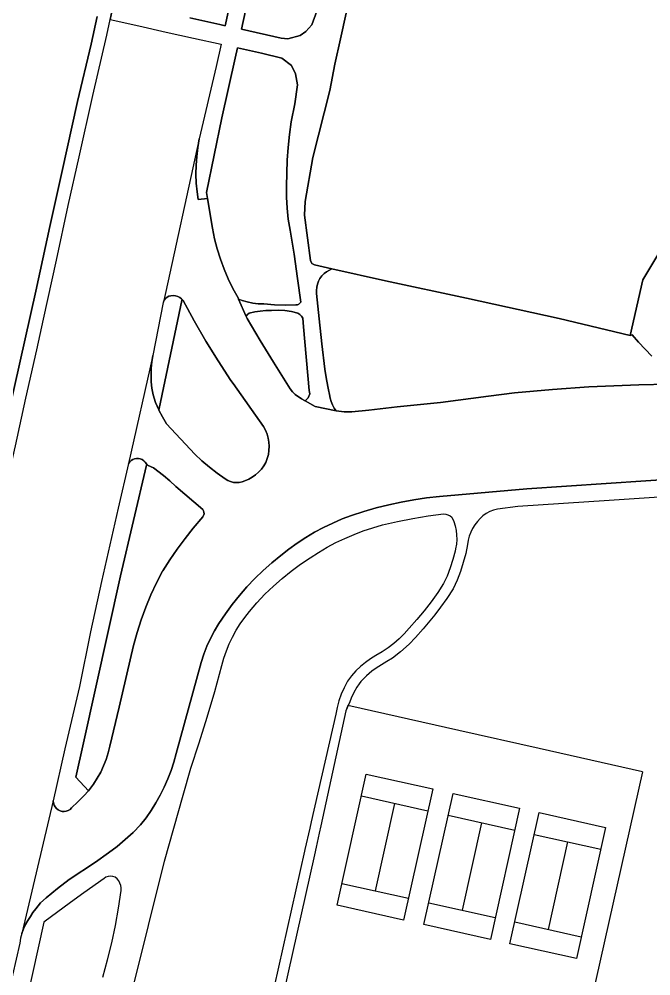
# Model space of a CAD drawing. Header units: inches. Extents: x 1273557 to 1282364, y 239587 to 246310.
# Drawn here: x 1278399.9 to 1278708.7, y 242328 to 242795.3 of the extents above; entities that cross this region are included whole.
import ezdxf

# ---------------------------------------------------------------- set-up
doc = ezdxf.new("R2010")
doc.units = ezdxf.units.IN
doc.header["$MEASUREMENT"] = 0
for name, color, linetype in [('GRASS', 3, 'Continuous'), ('MISC-FENCE', 140, 'Continuous'), ('MISC-SURF-FEAT', 40, 'Continuous'), ('PATH', 253, 'Continuous'), ('PATH-ISLAND', 252, 'Continuous'), ('PRKG-UW', 6, 'Continuous'), ('STREET-NONUW', 4, 'Continuous'), ('STREET-UW', 50, 'Continuous')]:
    doc.layers.add(name, color=color, linetype=linetype)

msp = doc.modelspace()

# ---------------------------------------------------------------- linework, layer by layer
at = {"layer": 'GRASS'}
for points in [[(1278516.04, 242824.09), (1278508.61, 242790.32), (1278527.98, 242786), (1278531.23, 242785.6), (1278537.31, 242787.29), (1278540.16, 242789.21), (1278543.02, 242792.57), (1278545.39, 242799.21)], [(1278327.56, 242300.13), (1278335.06, 242335.66), (1278340.79, 242360.41), (1278348.33, 242393.36), (1278353.61, 242418.42), (1278361.75, 242455.22), (1278366.95, 242476.44), (1278375.96, 242518.81), (1278385.35, 242560.7), (1278397.75, 242615.89), (1278408.17, 242662.5), (1278415.01, 242694.01), (1278420.84, 242720.45), (1278428.46, 242755.13), (1278435.21, 242783.05), (1278438.03, 242796.61)], [(1278709.28, 242630.69), (1278705.9, 242634.02), (1278702.66, 242637.46), (1278699.56, 242641.02), (1278698.59, 242640.7), (1278663.87, 242649.11), (1278618.69, 242658.93), (1278578.95, 242667.5), (1278552.72, 242673.33), (1278551.58, 242672.69), (1278550.24, 242671.94), (1278549.01, 242671.01), (1278547.92, 242669.91), (1278547, 242668.67), (1278546.26, 242667.32), (1278545.72, 242665.88), (1278545.38, 242664.37), (1278545.26, 242662.83), (1278545.36, 242661.29), (1278546.55, 242648.98), (1278547.89, 242636.68), (1278549.4, 242624.38), (1278550.15, 242619.29), (1278551.09, 242614.22), (1278551.61, 242611.93), (1278551.9, 242610.19), (1278552.39, 242608.49), (1278553.06, 242606.86), (1278553.91, 242605.31), (1278554.84, 242604), (1278558.89, 242603.47), (1278562.61, 242603.49), (1278570.92, 242604.23), (1278584.8, 242605.98), (1278605.87, 242608.11), (1278629.3, 242611.19), (1278642.13, 242612.73), (1278660.6, 242614.45), (1278678.41, 242615.75), (1278702.79, 242616.67), (1278717.38, 242617.08)], [(1278455.42, 242321.14), (1278470.99, 242384.06), (1278480.14, 242416.26), (1278480.14, 242416.26), (1278483.87, 242429.38), (1278488.02, 242441.81), (1278491.92, 242454.33), (1278495.56, 242466.93), (1278498.95, 242479.6), (1278500, 242483.18), (1278501.24, 242486.7), (1278502.67, 242490.14), (1278504.28, 242493.51), (1278506.08, 242496.78), (1278508.05, 242499.94), (1278510.19, 242503), (1278512.49, 242505.93), (1278516.21, 242510.24), (1278520.12, 242514.37), (1278524.2, 242518.33), (1278528.46, 242522.1), (1278532.88, 242525.68), (1278537.46, 242529.06), (1278542.18, 242532.23), (1278546.27, 242534.86), (1278550.47, 242537.31), (1278554.77, 242539.59), (1278559.16, 242541.69), (1278563.63, 242543.61), (1278568.18, 242545.35), (1278572.8, 242546.89), (1278577.48, 242548.25), (1278584.88, 242549.93), (1278592.33, 242551.39), (1278599.82, 242552.62), (1278607.34, 242553.62), (1278607.34, 242553.62), (1278608.47, 242553.54), (1278609.57, 242553.24), (1278610.59, 242552.73), (1278611.49, 242552.04), (1278612.37, 242549.96), (1278613.05, 242547.8), (1278613.52, 242545.59), (1278613.78, 242543.35), (1278613.82, 242541.09), (1278613.65, 242538.83), (1278613.27, 242536.61), (1278613.04, 242535.48), (1278611.96, 242531.35), (1278610.64, 242527.28), (1278609.09, 242523.3), (1278607.45, 242519.66), (1278604.56, 242515.29), (1278601.33, 242510.76), (1278597.93, 242506.34), (1278594.39, 242502.04), (1278590.65, 242497.82), (1278588.21, 242495.13), (1278585.71, 242492.68), (1278583.07, 242490.39), (1278580.29, 242488.25), (1278577.39, 242486.27), (1278574.27, 242484.4), (1278571.76, 242482.92), (1278569.19, 242481.12), (1278566.77, 242479.11), (1278564.51, 242476.92), (1278562.44, 242474.55), (1278560.45, 242471.88), (1278558.75, 242468.7), (1278557.37, 242465.57), (1278556.24, 242462.34), (1278555.36, 242459.03), (1278554.8, 242455.86), (1278542.7, 242403.23), (1278542, 242400.2), (1278542, 242400.2), (1278539.6, 242389.8), (1278539.41, 242388.95), (1278520.42, 242303.96)], [(1278440.9, 242327.42), (1278443.17, 242335.77), (1278445.2, 242344.17), (1278446.99, 242352.63), (1278448.53, 242361.14), (1278449.83, 242369.69), (1278449.85, 242370.94), (1278449.65, 242372.18), (1278449.23, 242373.35), (1278448.6, 242374.44), (1278447.79, 242375.39), (1278446.82, 242376.18), (1278445.74, 242376.55), (1278444.6, 242376.68), (1278443.47, 242376.54), (1278442.39, 242376.16), (1278441.43, 242375.54), (1278431.53, 242368.51), (1278424.98, 242363.87), (1278412.08, 242354.16), (1278406.41, 242329.11), (1278400.29, 242301.33)]]:
    msp.add_lwpolyline(points, dxfattribs=at)
for points in [[(1278530.97, 242702.95), (1278530.69, 242708.36), (1278530.69, 242713.78), (1278530.72, 242720.08), (1278530.96, 242726.38), (1278531.42, 242732.67), (1278532.09, 242738.94), (1278532.98, 242745.18), (1278534.77, 242753.99), (1278536.04, 242763.23), (1278534.99, 242768.55), (1278533.04, 242772.58), (1278528.27, 242776.22), (1278518.38, 242778.73), (1278506.62, 242781.3), (1278505.52, 242776.3), (1278498.97, 242747.07), (1278491.55, 242710.56), (1278492.03, 242707.63), (1278494.38, 242693.16), (1278495.45, 242688.06), (1278496.77, 242683.03), (1278498.33, 242678.06), (1278500.13, 242673.18), (1278502.16, 242668.39), (1278504.42, 242663.71), (1278506.93, 242659.11), (1278507.17, 242658.57), (1278507.87, 242658.3), (1278508.9, 242657.91), (1278511.48, 242657.16), (1278514.13, 242656.62), (1278516.82, 242656.3), (1278519.53, 242656.2), (1278524.76, 242655.81), (1278530, 242655.65), (1278535.24, 242655.73), (1278535.96, 242655.8), (1278536.63, 242656.07), (1278537.2, 242656.51), (1278537.61, 242657.1), (1278536.07, 242668.67), (1278534.31, 242680.44), (1278532.35, 242692.19), (1278531.52, 242697.55)], [(1278503.42, 242618.79), (1278497.22, 242628.37), (1278491.26, 242638.08), (1278485.54, 242647.93), (1278480.12, 242657.87), (1278479.61, 242658.43), (1278479.5, 242657.92), (1278468.41, 242605.04), (1278468.27, 242604.34), (1278469.99, 242601.01), (1278472.02, 242597.68), (1278485.76, 242582.78), (1278489.29, 242579.54), (1278492.97, 242576.43), (1278496.77, 242573.5), (1278500.69, 242570.73), (1278501.93, 242569.96), (1278503.26, 242569.4), (1278504.67, 242569.05), (1278506.1, 242568.91), (1278507.53, 242569), (1278508.94, 242569.3), (1278510.32, 242569.82), (1278512.16, 242570.6), (1278513.89, 242571.56), (1278515.51, 242572.71), (1278517, 242574.01), (1278518.35, 242575.48), (1278519.53, 242577.07), (1278520.53, 242578.76), (1278521.24, 242580.64), (1278521.76, 242582.62), (1278522.07, 242584.63), (1278522.16, 242586.65), (1278522.03, 242588.69), (1278521.69, 242590.69), (1278521.14, 242592.66), (1278520.38, 242594.55), (1278519.43, 242596.34), (1278504.62, 242617.26)], [(1278539.02, 242645.05), (1278538.54, 242649.17), (1278537.96, 242650.2), (1278537.17, 242651.07), (1278536.2, 242651.76), (1278533.04, 242652.48), (1278529.83, 242652.92), (1278526.59, 242653.07), (1278523.35, 242652.92), (1278520.58, 242652.94), (1278517.81, 242652.74), (1278515.08, 242652.31), (1278512.39, 242651.65), (1278511.58, 242651.03), (1278510.98, 242650.21), (1278510.91, 242650.03), (1278511.35, 242649.02), (1278517.78, 242638.33), (1278524.34, 242627.68), (1278532.43, 242614.72), (1278533.57, 242613.25), (1278534.88, 242611.94), (1278537.92, 242609.85), (1278539.36, 242608.96), (1278539.54, 242608.86), (1278539.68, 242608.79), (1278541.19, 242610.33), (1278541.99, 242612.32), (1278541.71, 242613.95)], [(1278481.05, 242541.64), (1278485.05, 242546.65), (1278489.79, 242552.19), (1278490.13, 242552.88), (1278490.31, 242553.65), (1278490.3, 242554.44), (1278490.11, 242555.21), (1278489.75, 242555.87), (1278476.58, 242567.01), (1278473.62, 242569.81), (1278470.52, 242572.39), (1278465.61, 242576.09), (1278463.04, 242577.33), (1278462.35, 242577.9), (1278462.24, 242577.5), (1278449.56, 242523.4), (1278431.42, 242441.77), (1278427.65, 242425.13), (1278433.79, 242418.45), (1278434.27, 242418.99), (1278436.3, 242421.7), (1278438.15, 242424.54), (1278439.8, 242427.5), (1278441.25, 242430.57), (1278442.49, 242433.72), (1278443.52, 242436.95), (1278444.33, 242440.26), (1278448.91, 242459.32), (1278455.81, 242489.42), (1278457.59, 242495.7), (1278459.61, 242501.91), (1278461.87, 242508.03), (1278464.37, 242514.06), (1278467.11, 242519.97), (1278470.1, 242525.59), (1278470.2, 242525.79), (1278473.56, 242531.21), (1278477.22, 242536.49)]]:
    msp.add_lwpolyline(points, close=True, dxfattribs=at)
at = {"layer": 'GRASS', "linetype": 'Continuous', "lineweight": 25}
msp.add_lwpolyline([(1278715.28, 242561.91), (1278688.34, 242560.22), (1278643.73, 242557.24), (1278633.69, 242555.95), (1278631.79, 242555.49), (1278629.97, 242554.79), (1278628.25, 242553.86), (1278626.67, 242552.71), (1278625.24, 242551.38), (1278624, 242549.87), (1278622.71, 242548.28), (1278621.59, 242546.55), (1278620.67, 242544.71), (1278619.95, 242542.79), (1278619.43, 242540.8), (1278619.14, 242538.76), (1278618.22, 242534.27), (1278617.06, 242529.85), (1278615.65, 242525.5), (1278614, 242521.24), (1278612.12, 242517.08), (1278608.94, 242512.28), (1278605.94, 242508.07), (1278603.08, 242504.3), (1278599.96, 242500.44), (1278597.44, 242497.47), (1278593.74, 242493.29), (1278590.58, 242489.94), (1278586.41, 242486.22), (1278582.37, 242483.23), (1278579.75, 242481.49), (1278574.47, 242478.33), (1278572.42, 242476.89), (1278569.71, 242474.56), (1278568.37, 242473.26), (1278567.02, 242471.72), (1278566.1, 242470.57), (1278564.95, 242469.02), (1278563.53, 242466.37), (1278562.32, 242463.62), (1278561.51, 242461.83), (1278559.58, 242457.53), (1278547.38, 242401.29), (1278546.61, 242397.76), (1278545.1, 242390.79), (1278544.27, 242387.11), (1278529.09, 242319.57)], dxfattribs=at)
at = {"layer": 'MISC-FENCE'}
for p, q in [((1278560.68, 242459.98), (1278559.58, 242457.53)), ((1278614.83, 242447.82), (1278560.68, 242459.98)), ((1278559.58, 242457.53), (1278547.38, 242401.29)), ((1278654.21, 242438.98), (1278614.83, 242447.82)), ((1278704.62, 242427.66), (1278654.21, 242438.98)), ((1278704.62, 242427.66), (1278651.63, 242191.93)), ((1278547.38, 242401.29), (1278546.61, 242397.76)), ((1278546.61, 242397.76), (1278545.1, 242390.79)), ((1278545.1, 242390.79), (1278544.27, 242387.11)), ((1278544.27, 242387.11), (1278529.09, 242319.57))]:
    msp.add_line(p, q, dxfattribs=at)
at = {"layer": 'MISC-SURF-FEAT'}
for p, q in [((1278555.34, 242362.49), (1278569.61, 242426.56)), ((1278569.61, 242426.56), (1278602.11, 242419.33)), ((1278602.11, 242419.33), (1278587.84, 242355.25)), ((1278597.82, 242353.03), (1278612.09, 242417.11)), ((1278612.09, 242417.11), (1278644.59, 242409.87)), ((1278567.23, 242415.89), (1278599.73, 242408.65)), ((1278583.48, 242412.27), (1278573.96, 242369.54)), ((1278644.59, 242409.87), (1278630.32, 242345.8)), ((1278639.85, 242343.67), (1278654.12, 242407.75)), ((1278654.12, 242407.75), (1278686.62, 242400.51)), ((1278609.71, 242406.43), (1278642.21, 242399.19)), ((1278625.96, 242402.81), (1278616.45, 242360.08)), ((1278686.62, 242400.51), (1278672.35, 242336.44)), ((1278651.74, 242397.07), (1278684.24, 242389.83)), ((1278667.99, 242393.45), (1278658.47, 242350.73)), ((1278557.72, 242373.16), (1278590.22, 242365.92)), ((1278587.84, 242355.25), (1278555.34, 242362.49)), ((1278600.2, 242363.7), (1278632.7, 242356.46)), ((1278630.32, 242345.8), (1278597.82, 242353.03)), ((1278642.23, 242354.34), (1278674.73, 242347.11)), ((1278672.35, 242336.44), (1278639.85, 242343.67))]:
    msp.add_line(p, q, dxfattribs=at)
at = {"layer": 'PATH'}
for points in [[(1278507.7, 242824.16), (1278500.68, 242792.09), (1278498.12, 242792.66), (1278483.42, 242795.93)], [(1278545.39, 242799.21), (1278543.02, 242792.57), (1278540.16, 242789.21), (1278537.31, 242787.29), (1278531.23, 242785.6), (1278527.98, 242786), (1278508.61, 242790.32), (1278516.04, 242824.09)], [(1278337.43, 242315.03), (1278341.47, 242333.59), (1278346.33, 242355.16), (1278350.56, 242373.82), (1278355.96, 242397.84), (1278360.44, 242419.14), (1278365.31, 242440.9), (1278369.85, 242460.68), (1278375.45, 242485.07), (1278380.56, 242509.01), (1278386.92, 242537.46), (1278392.83, 242563.27), (1278398.13, 242586.91), (1278403.22, 242610.18), (1278408.61, 242633.73), (1278411.81, 242648.81), (1278418.17, 242677.64), (1278423.92, 242704.21), (1278429.31, 242728.04), (1278435.99, 242758), (1278442.84, 242787.48), (1278444.47, 242795.14), (1278446.41, 242804.27)], [(1278446.41, 242804.27), (1278444.47, 242795.14), (1278458.47, 242791.99), (1278471.79, 242789), (1278485.11, 242786.04), (1278498.7, 242783.03), (1278496.33, 242772.22), (1278487.98, 242736.83), (1278487.25, 242732.56), (1278486.73, 242728.25), (1278486.44, 242723.92), (1278486.38, 242719.58), (1278486.52, 242715.24), (1278486.91, 242710.92), (1278487.44, 242707.19), (1278492.03, 242707.63), (1278491.55, 242710.56), (1278498.97, 242747.07), (1278505.52, 242776.3), (1278506.62, 242781.3), (1278518.38, 242778.73), (1278528.27, 242776.22), (1278533.04, 242772.58), (1278534.99, 242768.55), (1278536.04, 242763.23), (1278534.77, 242753.99), (1278532.98, 242745.18), (1278532.09, 242738.94), (1278531.42, 242732.67), (1278530.96, 242726.38), (1278530.72, 242720.08), (1278530.69, 242713.78), (1278530.69, 242708.36), (1278530.97, 242702.95), (1278531.52, 242697.55), (1278532.35, 242692.19), (1278534.31, 242680.44), (1278536.07, 242668.67), (1278537.61, 242657.1), (1278537.2, 242656.51), (1278536.63, 242656.07), (1278535.96, 242655.8), (1278535.24, 242655.73), (1278530, 242655.65), (1278524.76, 242655.81), (1278519.53, 242656.2), (1278516.82, 242656.3), (1278514.13, 242656.62), (1278511.48, 242657.16), (1278508.9, 242657.91), (1278507.17, 242658.57), (1278510.91, 242650.03), (1278510.98, 242650.21), (1278511.58, 242651.03), (1278512.39, 242651.65), (1278515.08, 242652.31), (1278517.81, 242652.74), (1278520.58, 242652.94), (1278523.35, 242652.92), (1278526.59, 242653.07), (1278529.83, 242652.92), (1278533.04, 242652.48), (1278536.2, 242651.76), (1278537.17, 242651.07), (1278537.96, 242650.2), (1278538.54, 242649.17), (1278539.02, 242645.05), (1278541.71, 242613.95), (1278541.99, 242612.32), (1278541.19, 242610.33), (1278539.68, 242608.79), (1278544.58, 242606.16), (1278554.84, 242604), (1278553.91, 242605.31), (1278553.06, 242606.86), (1278552.39, 242608.49), (1278551.9, 242610.19), (1278551.61, 242611.93), (1278551.09, 242614.22), (1278550.15, 242619.29), (1278549.4, 242624.38), (1278547.89, 242636.68), (1278546.55, 242648.98), (1278545.36, 242661.29), (1278545.26, 242662.83), (1278545.38, 242664.37), (1278545.72, 242665.88), (1278546.26, 242667.32), (1278547, 242668.67), (1278547.92, 242669.91), (1278549.01, 242671.01), (1278550.24, 242671.94), (1278551.58, 242672.69), (1278552.72, 242673.33), (1278544.28, 242675.21), (1278543.03, 242676.01), (1278542.32, 242677.33), (1278539.4, 242699.52), (1278539.74, 242706.3), (1278543.55, 242727.64), (1278551.82, 242760.46), (1278554.33, 242773.23), (1278557, 242785.72), (1278559.74, 242798.2)], [(1278438.03, 242796.61), (1278435.21, 242783.05), (1278428.46, 242755.13), (1278420.84, 242720.45), (1278415.01, 242694.01), (1278408.17, 242662.5), (1278397.75, 242615.89), (1278385.35, 242560.7), (1278375.96, 242518.81), (1278366.95, 242476.44), (1278361.75, 242455.22), (1278353.61, 242418.42), (1278348.33, 242393.36), (1278340.79, 242360.41), (1278335.06, 242335.66), (1278327.56, 242300.13)], [(1278716.98, 242688.24), (1278704.87, 242667.98), (1278698.59, 242640.7), (1278699.56, 242641.02), (1278702.66, 242637.46), (1278705.9, 242634.02), (1278709.28, 242630.69)], [(1278742.68, 242572.28), (1278706.3, 242569.73), (1278648.07, 242565.83), (1278605.38, 242562.08), (1278599.14, 242561.42), (1278592.92, 242560.53), (1278586.73, 242559.43), (1278580.58, 242558.12), (1278574.49, 242556.59), (1278568.46, 242554.86), (1278562.47, 242552.91), (1278557.81, 242551.16), (1278553.21, 242549.19), (1278548.7, 242547.01), (1278544.3, 242544.65), (1278540.01, 242542.1), (1278535.83, 242539.36), (1278531.77, 242536.44), (1278527.85, 242533.35), (1278523.47, 242529.79), (1278519.26, 242526.04), (1278515.2, 242522.12), (1278511.32, 242518.01), (1278507.6, 242513.75), (1278504.08, 242509.34), (1278500.75, 242504.77), (1278497.6, 242500.06), (1278495.41, 242496.51), (1278493.44, 242492.82), (1278491.7, 242489.01), (1278490.2, 242485.11), (1278488.94, 242481.11), (1278476.67, 242436.66), (1278475.53, 242432.42), (1278474.18, 242428.29), (1278472.64, 242424.2), (1278470.89, 242420.2), (1278468.94, 242416.29), (1278466.8, 242412.49), (1278464.48, 242408.8), (1278461.98, 242405.23), (1278459.32, 242401.79), (1278455.68, 242398.08), (1278451.82, 242394.55), (1278447.8, 242391.24), (1278443.57, 242388.14), (1278437.28, 242383.6), (1278424.4, 242375.04), (1278418.66, 242370.73), (1278413.09, 242366.15), (1278410.32, 242363.65), (1278408.13, 242360.68), (1278406.7, 242358.91), (1278405.43, 242357.02), (1278404.13, 242355.08), (1278402.99, 242353.04), (1278402.02, 242350.9), (1278401.25, 242348.7), (1278400.66, 242346.43), (1278400.26, 242344.02), (1278394.97, 242320.49)]]:
    msp.add_lwpolyline(points, dxfattribs=at)
for points in [[(1278479.5, 242657.92), (1278479.61, 242658.43), (1278479.37, 242658.69), (1278478.48, 242659.36), (1278477.47, 242659.88), (1278476.38, 242660.19), (1278475.26, 242660.31), (1278474.14, 242660.21), (1278473.07, 242659.93), (1278472.23, 242659.43), (1278471.47, 242658.77), (1278470.87, 242657.96), (1278470.33, 242656.83), (1278465.33, 242631.04), (1278464.82, 242627.85), (1278464.5, 242624.63), (1278464.41, 242621.41), (1278464.52, 242618.19), (1278464.85, 242614.98), (1278465.38, 242611.82), (1278466.64, 242608.13), (1278468.19, 242604.5), (1278468.27, 242604.34), (1278468.41, 242605.04)], [(1278449.56, 242523.4), (1278462.24, 242577.5), (1278462.35, 242577.9), (1278462.12, 242578.1), (1278461.51, 242578.89), (1278460.83, 242579.6), (1278460.05, 242580.14), (1278459.17, 242580.52), (1278458.24, 242580.73), (1278457.29, 242580.75), (1278456.35, 242580.58), (1278455.46, 242580.23), (1278454.66, 242579.72), (1278453.98, 242579.06), (1278453.47, 242578.32), (1278448.41, 242556.52), (1278440.19, 242520.62), (1278434.75, 242495.97), (1278429.42, 242469.31), (1278422.33, 242438.94), (1278416.57, 242413.53), (1278416.67, 242412.47), (1278417.07, 242411.41), (1278417.56, 242410.5), (1278418.22, 242409.71), (1278419.03, 242409.07), (1278419.94, 242408.61), (1278420.94, 242408.34), (1278421.96, 242408.29), (1278422.98, 242408.44), (1278423.94, 242408.79), (1278424.82, 242409.34), (1278425.6, 242410.1), (1278428.64, 242412.93), (1278431.53, 242415.9), (1278433.79, 242418.45), (1278427.65, 242425.13), (1278431.42, 242441.77)]]:
    msp.add_lwpolyline(points, close=True, dxfattribs=at)
at = {"layer": 'PATH-ISLAND'}
for points in [[(1278715.28, 242561.91), (1278688.34, 242560.22), (1278643.73, 242557.24), (1278633.69, 242555.95), (1278631.79, 242555.49), (1278629.97, 242554.79), (1278628.25, 242553.86), (1278626.67, 242552.71), (1278625.24, 242551.38), (1278624, 242549.87), (1278622.71, 242548.28), (1278621.59, 242546.55), (1278620.67, 242544.71), (1278619.95, 242542.79), (1278619.43, 242540.8), (1278619.14, 242538.76), (1278618.22, 242534.27), (1278617.06, 242529.85), (1278615.65, 242525.5), (1278614, 242521.24), (1278612.12, 242517.08), (1278608.94, 242512.28), (1278605.94, 242508.07), (1278603.08, 242504.3), (1278599.96, 242500.44), (1278597.44, 242497.47), (1278593.74, 242493.29), (1278590.58, 242489.94), (1278586.41, 242486.22), (1278582.37, 242483.23), (1278579.75, 242481.49), (1278574.47, 242478.33), (1278572.42, 242476.89), (1278569.71, 242474.56), (1278568.37, 242473.26), (1278567.02, 242471.72), (1278566.1, 242470.57), (1278564.95, 242469.02), (1278563.53, 242466.37), (1278562.32, 242463.62), (1278561.51, 242461.83), (1278559.57, 242457.5), (1278547.38, 242401.29), (1278546.61, 242397.76), (1278545.1, 242390.79), (1278544.27, 242387.11), (1278529.09, 242319.57)], [(1278455.42, 242321.14), (1278470.99, 242384.06), (1278480.14, 242416.26), (1278480.14, 242416.26), (1278483.87, 242429.38), (1278488.02, 242441.81), (1278491.92, 242454.33), (1278495.56, 242466.93), (1278498.95, 242479.6), (1278500, 242483.18), (1278501.24, 242486.7), (1278502.67, 242490.14), (1278504.28, 242493.51), (1278506.08, 242496.78), (1278508.05, 242499.94), (1278510.19, 242503), (1278512.49, 242505.93), (1278516.21, 242510.24), (1278520.12, 242514.37), (1278524.2, 242518.33), (1278528.46, 242522.1), (1278532.88, 242525.68), (1278537.46, 242529.06), (1278542.18, 242532.23), (1278546.27, 242534.86), (1278550.47, 242537.31), (1278554.77, 242539.59), (1278559.16, 242541.69), (1278563.63, 242543.61), (1278568.18, 242545.35), (1278572.8, 242546.89), (1278577.48, 242548.25), (1278584.88, 242549.93), (1278592.33, 242551.39), (1278599.82, 242552.62), (1278607.34, 242553.62), (1278607.34, 242553.62), (1278608.47, 242553.54), (1278609.57, 242553.24), (1278610.59, 242552.73), (1278611.49, 242552.04), (1278612.37, 242549.96), (1278613.05, 242547.8), (1278613.52, 242545.59), (1278613.78, 242543.35), (1278613.82, 242541.09), (1278613.65, 242538.83), (1278613.27, 242536.61), (1278613.04, 242535.48), (1278611.96, 242531.35), (1278610.64, 242527.28), (1278609.09, 242523.3), (1278607.45, 242519.66), (1278604.56, 242515.29), (1278601.33, 242510.76), (1278597.93, 242506.34), (1278594.39, 242502.04), (1278590.65, 242497.82), (1278588.21, 242495.13), (1278585.71, 242492.68), (1278583.07, 242490.39), (1278580.29, 242488.25), (1278577.39, 242486.27), (1278574.27, 242484.4), (1278571.76, 242482.92), (1278569.19, 242481.12), (1278566.77, 242479.11), (1278564.51, 242476.92), (1278562.44, 242474.55), (1278560.45, 242471.88), (1278558.75, 242468.7), (1278557.37, 242465.57), (1278556.24, 242462.34), (1278555.36, 242459.03), (1278554.8, 242455.86), (1278542.7, 242403.23), (1278542, 242400.2), (1278542, 242400.2), (1278539.6, 242389.8), (1278539.41, 242388.95), (1278520.42, 242303.96)], [(1278440.9, 242327.42), (1278443.17, 242335.77), (1278445.2, 242344.17), (1278446.99, 242352.63), (1278448.53, 242361.14), (1278449.83, 242369.69), (1278449.85, 242370.94), (1278449.65, 242372.18), (1278449.23, 242373.35), (1278448.6, 242374.44), (1278447.79, 242375.39), (1278446.82, 242376.18), (1278445.74, 242376.55), (1278444.6, 242376.68), (1278443.47, 242376.54), (1278442.39, 242376.16), (1278441.43, 242375.54), (1278431.53, 242368.51), (1278424.98, 242363.87), (1278412.08, 242354.16), (1278406.41, 242329.11), (1278400.29, 242301.33)]]:
    msp.add_lwpolyline(points, dxfattribs=at)
at = {"layer": 'PRKG-UW'}
msp.add_lwpolyline([(1278559.74, 242798.2), (1278557, 242785.72), (1278554.33, 242773.23), (1278551.82, 242760.46), (1278543.55, 242727.64), (1278539.74, 242706.3), (1278539.4, 242699.52), (1278542.32, 242677.33), (1278543.03, 242676.01), (1278544.28, 242675.21), (1278552.72, 242673.33), (1278578.95, 242667.5), (1278618.69, 242658.93), (1278663.87, 242649.11), (1278698.59, 242640.7), (1278704.87, 242667.98), (1278716.98, 242688.24)], dxfattribs=at)
at = {"layer": 'STREET-NONUW'}
for points in [[(1278483.42, 242795.93), (1278498.11, 242792.66), (1278498.12, 242792.66), (1278498.12, 242792.66), (1278500.68, 242792.09), (1278507.7, 242824.16)], [(1278398.13, 242586.91), (1278403.22, 242610.18), (1278408.61, 242633.73), (1278411.81, 242648.81), (1278418.17, 242677.64), (1278423.92, 242704.21), (1278429.31, 242728.04), (1278435.99, 242758), (1278442.84, 242787.48), (1278444.47, 242795.14), (1278458.47, 242791.99), (1278471.79, 242789), (1278485.11, 242786.04), (1278498.7, 242783.03), (1278496.33, 242772.22), (1278487.98, 242736.83), (1278470.44, 242657.06), (1278470.33, 242656.83), (1278465.33, 242631.04), (1278453.47, 242578.32), (1278448.41, 242556.52), (1278440.19, 242520.62), (1278434.75, 242495.97), (1278429.42, 242469.31), (1278422.33, 242438.94), (1278416.57, 242413.53), (1278401.25, 242348.7), (1278400.66, 242346.43), (1278400.26, 242344.02), (1278394.97, 242320.49)]]:
    msp.add_lwpolyline(points, dxfattribs=at)
at = {"layer": 'STREET-UW'}
msp.add_lwpolyline([(1278717.38, 242617.08), (1278702.79, 242616.67), (1278678.41, 242615.75), (1278660.6, 242614.45), (1278642.13, 242612.73), (1278629.3, 242611.19), (1278605.87, 242608.11), (1278584.8, 242605.98), (1278570.92, 242604.23), (1278562.61, 242603.49), (1278558.89, 242603.47), (1278554.84, 242604), (1278544.58, 242606.16), (1278539.68, 242608.79), (1278539.54, 242608.86), (1278539.36, 242608.96), (1278537.92, 242609.85), (1278534.88, 242611.94), (1278533.57, 242613.25), (1278532.43, 242614.72), (1278524.34, 242627.68), (1278517.78, 242638.33), (1278511.35, 242649.02), (1278510.91, 242650.03), (1278507.17, 242658.57), (1278506.93, 242659.11), (1278504.42, 242663.71), (1278502.16, 242668.39), (1278500.13, 242673.18), (1278498.33, 242678.06), (1278496.77, 242683.03), (1278495.45, 242688.06), (1278494.38, 242693.16), (1278492.03, 242707.63), (1278492.03, 242707.63), (1278487.44, 242707.19), (1278486.91, 242710.92), (1278486.52, 242715.24), (1278486.38, 242719.58), (1278486.44, 242723.92), (1278486.73, 242728.25), (1278487.25, 242732.56), (1278487.98, 242736.83), (1278487.98, 242736.83), (1278470.44, 242657.06), (1278470.87, 242657.96), (1278471.47, 242658.77), (1278472.23, 242659.43), (1278473.07, 242659.93), (1278474.14, 242660.21), (1278475.26, 242660.31), (1278476.38, 242660.19), (1278477.47, 242659.88), (1278478.48, 242659.36), (1278479.37, 242658.69), (1278479.61, 242658.43), (1278480.12, 242657.87), (1278485.54, 242647.93), (1278491.26, 242638.08), (1278497.22, 242628.37), (1278503.42, 242618.79), (1278504.62, 242617.26), (1278519.43, 242596.34), (1278520.38, 242594.55), (1278521.14, 242592.66), (1278521.69, 242590.69), (1278522.03, 242588.69), (1278522.16, 242586.65), (1278522.07, 242584.63), (1278521.76, 242582.62), (1278521.24, 242580.64), (1278520.53, 242578.76), (1278519.53, 242577.07), (1278518.35, 242575.48), (1278517, 242574.01), (1278515.51, 242572.71), (1278513.89, 242571.56), (1278512.16, 242570.6), (1278510.32, 242569.82), (1278508.94, 242569.3), (1278507.53, 242569), (1278506.1, 242568.91), (1278504.67, 242569.05), (1278503.26, 242569.4), (1278501.93, 242569.96), (1278500.69, 242570.73), (1278496.77, 242573.5), (1278492.97, 242576.43), (1278489.29, 242579.54), (1278485.76, 242582.78), (1278472.02, 242597.68), (1278469.99, 242601.01), (1278468.27, 242604.34), (1278468.27, 242604.34), (1278468.19, 242604.5), (1278466.64, 242608.13), (1278465.38, 242611.82), (1278464.85, 242614.98), (1278464.52, 242618.19), (1278464.41, 242621.41), (1278464.5, 242624.63), (1278464.82, 242627.85), (1278465.33, 242631.04), (1278453.47, 242578.32), (1278453.47, 242578.32), (1278453.98, 242579.06), (1278454.66, 242579.72), (1278455.46, 242580.23), (1278456.35, 242580.58), (1278457.29, 242580.75), (1278458.24, 242580.73), (1278459.17, 242580.52), (1278460.05, 242580.14), (1278460.83, 242579.6), (1278461.51, 242578.89), (1278462.12, 242578.1), (1278462.35, 242577.9), (1278462.35, 242577.9), (1278463.04, 242577.33), (1278465.61, 242576.09), (1278470.52, 242572.39), (1278473.62, 242569.81), (1278476.58, 242567.01), (1278489.75, 242555.87), (1278490.11, 242555.21), (1278490.3, 242554.44), (1278490.31, 242553.65), (1278490.13, 242552.88), (1278489.79, 242552.19), (1278485.05, 242546.65), (1278481.05, 242541.64), (1278477.22, 242536.49), (1278473.56, 242531.21), (1278470.2, 242525.79), (1278470.1, 242525.59), (1278467.11, 242519.97), (1278464.37, 242514.06), (1278461.87, 242508.03), (1278459.61, 242501.91), (1278457.59, 242495.7), (1278455.81, 242489.42), (1278448.91, 242459.32), (1278444.33, 242440.26), (1278443.52, 242436.95), (1278442.49, 242433.72), (1278441.25, 242430.57), (1278439.8, 242427.5), (1278438.15, 242424.54), (1278436.3, 242421.7), (1278434.27, 242418.99), (1278433.79, 242418.45), (1278433.79, 242418.45), (1278431.53, 242415.9), (1278428.64, 242412.93), (1278425.6, 242410.1), (1278424.82, 242409.34), (1278423.94, 242408.79), (1278422.98, 242408.44), (1278421.96, 242408.29), (1278420.94, 242408.34), (1278419.94, 242408.61), (1278419.03, 242409.07), (1278418.22, 242409.71), (1278417.56, 242410.5), (1278417.07, 242411.41), (1278416.67, 242412.47), (1278416.57, 242413.53), (1278416.57, 242413.53), (1278401.25, 242348.7), (1278402.02, 242350.9), (1278402.99, 242353.04), (1278404.13, 242355.08), (1278405.43, 242357.02), (1278406.7, 242358.91), (1278408.13, 242360.68), (1278410.32, 242363.65), (1278413.09, 242366.15), (1278418.66, 242370.73), (1278424.4, 242375.04), (1278437.28, 242383.6), (1278443.57, 242388.14), (1278447.8, 242391.24), (1278451.82, 242394.55), (1278455.68, 242398.08), (1278459.32, 242401.79), (1278461.98, 242405.23), (1278464.48, 242408.8), (1278466.8, 242412.49), (1278468.94, 242416.29), (1278470.89, 242420.2), (1278472.64, 242424.2), (1278474.18, 242428.29), (1278475.53, 242432.42), (1278476.67, 242436.66), (1278488.94, 242481.11), (1278490.2, 242485.11), (1278491.7, 242489.01), (1278493.44, 242492.82), (1278495.41, 242496.51), (1278497.6, 242500.06), (1278500.75, 242504.77), (1278504.08, 242509.34), (1278507.6, 242513.75), (1278511.32, 242518.01), (1278515.2, 242522.12), (1278519.26, 242526.04), (1278523.47, 242529.79), (1278527.85, 242533.35), (1278531.77, 242536.44), (1278535.83, 242539.36), (1278540.01, 242542.1), (1278544.3, 242544.65), (1278548.7, 242547.01), (1278553.21, 242549.19), (1278557.81, 242551.16), (1278562.47, 242552.91), (1278568.46, 242554.86), (1278574.49, 242556.59), (1278580.58, 242558.12), (1278586.73, 242559.43), (1278592.92, 242560.53), (1278599.14, 242561.42), (1278605.38, 242562.08), (1278648.07, 242565.83), (1278706.3, 242569.73), (1278742.68, 242572.28)], dxfattribs=at)

doc.saveas('drawing.dxf')
